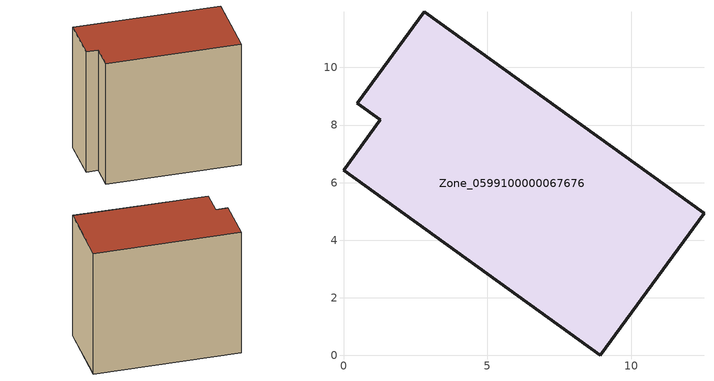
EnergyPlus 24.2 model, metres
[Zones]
Zone_0599100000067676
 floor ground (C_G): 2.81,11.94 12.52,4.93 8.92,0 0,6.43 1.28,8.18 0.48,8.76 z0
 wall outside (C_F): 8.92,0 12.52,4.93 2.81,11.94 0.48,8.76 1.28,8.18 0,6.43 8.92,0 z0:10.86
 roof outside (C_R): 12.52,4.93 2.81,11.94 0.48,8.76 1.28,8.18 0,6.43 8.92,0 z10.86
[BUILDING]
Pand.0599100000067676: North Axis=0; Terrain=City; Loads Convergence Tolerance Value=0.04; Temperature Convergence Tolerance Value=0.4; Solar Distribution=FullExterior; Maximum Number of Warmup Days=25; Minimum Number of Warmup Days=1
[Site:Location]
Rotterdam.The.Hague.AP_ZH_NLD Design_Conditions: Latitude=51.96; Longitude=4.45; Time Zone=1; Elevation=-4.5
[SITE:GROUNDTEMPERATURE:BUILDINGSURFACE]
18, 18, 18, 18, 18, 18, 18, 18, 18, 18, 18, 18
[MATERIAL] Thermal Absorptance=0.9; Solar Absorptance=0.7; Visible Absorptance=0.7
Name | Roughness | Thickness | Conductivity | Density | Specific Heat
G.TI.1946 | MediumSmooth | 0.15 | 1 | 540 | 1210
F.TI.1946 | Rough | 0.3 | 0.857143 | 1920 | 840
R.TI.1946 | MediumRough | 0.2 | 0.1 | 1500 | 1000
[CONSTRUCTION]
C_G: G.TI.1946
C_F: F.TI.1946
C_R: R.TI.1946
[ZONE]
Zone_0599100000067676: Type=1; Multiplier=1; Ceiling Height=Autocalculate; Volume=Autocalculate; Floor Area=autocalculate; Part of Total Floor Area=Yes
[ZONEINFILTRATION:DESIGNFLOWRATE]
Infil_Zone_0599100000067676: Zone or ZoneList or Space or SpaceList=Zone_0599100000067676; Schedule=AlwaysOn; Design Flow Rate Calculation Method=Flow/Area; Flow Rate per Floor Area=0.003; Constant Term Coefficient=1; Temperature Term Coefficient=0; Velocity Term Coefficient=0; Velocity Squared Term Coefficient=0
[HVACTEMPLATE:ZONE:IDEALLOADSAIRSYSTEM]
Zone_0599100000067676: Maximum Heating Supply Air Temperature=50; Minimum Cooling Supply Air Temperature=13; Maximum Heating Supply Air Humidity Ratio=0.0156; Minimum Cooling Supply Air Humidity Ratio=0.0077; Heating Limit=NoLimit; Cooling Limit=NoLimit; Dehumidification Control Type=ConstantSensibleHeatRatio; Cooling Sensible Heat Ratio=0.7; Dehumidification Setpoint=60; Humidification Control Type=None; Humidification Setpoint=30; Outdoor Air Method=None; Outdoor Air Flow Rate per Person=0.00944; Outdoor Air Flow Rate per Zone Floor Area=0; Outdoor Air Flow Rate per Zone=0; Demand Controlled Ventilation Type=None; Outdoor Air Economizer Type=NoEconomizer; Heat Recovery Type=None; Sensible Heat Recovery Effectiveness=0.7; Latent Heat Recovery Effectiveness=0.65
[ZONECONTROL:THERMOSTAT]
ThermostatControl_Zone_0599100000067676: Zone or ZoneList=Zone_0599100000067676; Control Type Schedule=DualSetpointControlType; Control 1=Thermostat_Zone_0599100000067676; Temperature Difference Between Cutout And Setpoint=0
[THERMOSTATSETPOINT:DUALSETPOINT]
Thermostat_Zone_0599100000067676: Heating Setpoint Temperature Schedule=HeatingSetpoint_Zone_0599100000067676; Cooling Setpoint Temperature Schedule=CoolingSetpoint_Zone_0599100000067676
[SCHEDULE:COMPACT]
HeatingSetpoint_Zone_0599100000067676: Through: 12/31, For: AllDays, Until: 24:00, 21
CoolingSetpoint_Zone_0599100000067676: Through: 12/31, For: AllDays, Until: 24:00, 24
DualSetpointControlType: Through: 12/31, For: AllDays, Until: 24:00, 4
AlwaysOn: Through: 12/31, For: AllDays, Until: 24:00, 1
